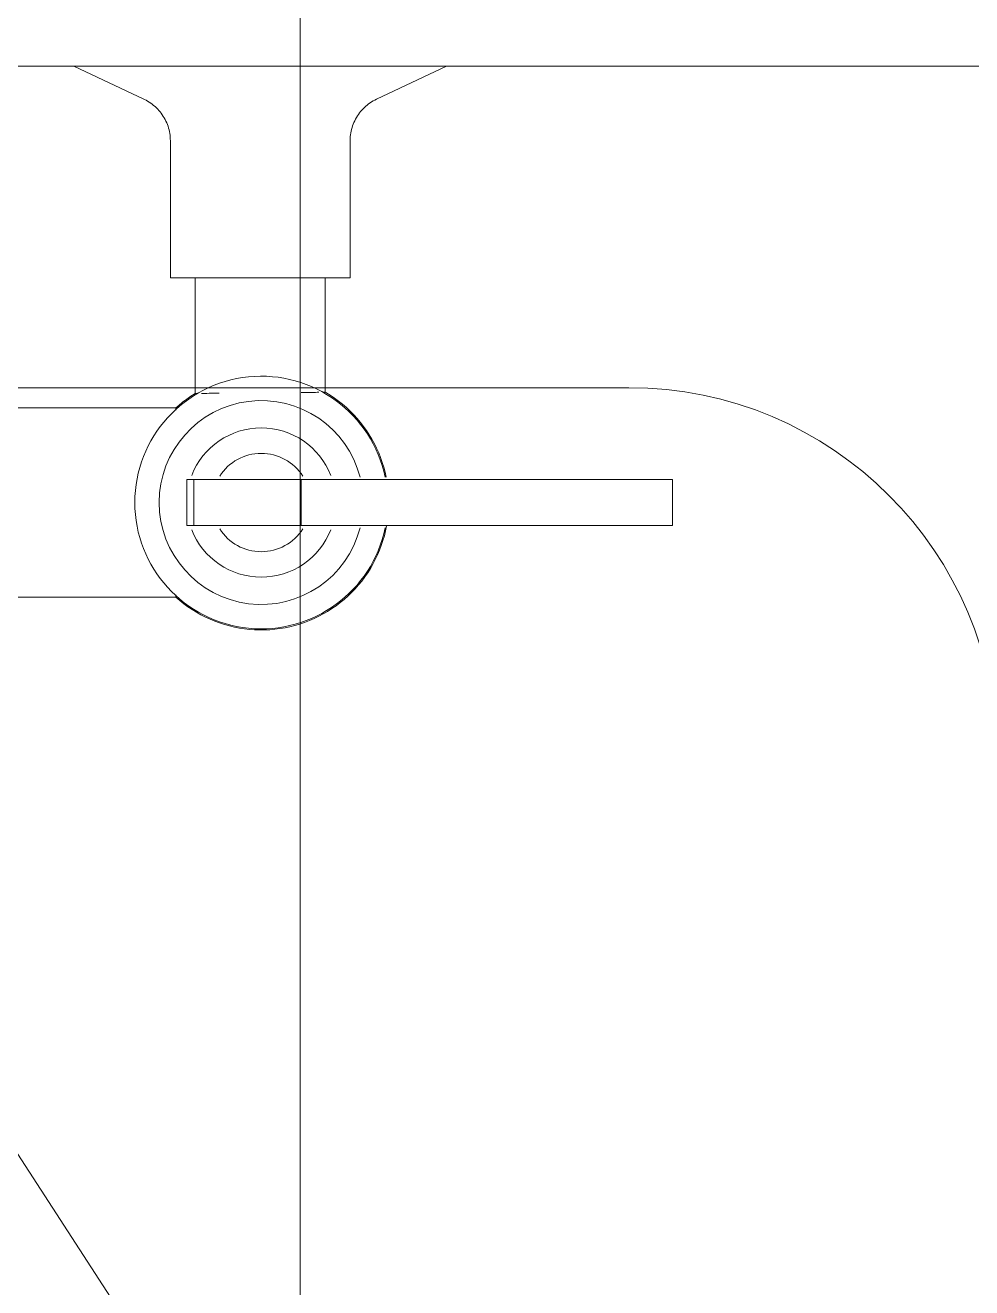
# Model space of a CAD drawing. Header units: inches. Extents: x -1548 to 1644, y -860 to 924.
# Drawn here: x -892.78 to -887.64, y 490.35 to 497.22 of the extents above; entities that cross this region are included whole.
import ezdxf

# ---------------------------------------------------------------- set-up
doc = ezdxf.new("R2010")
doc.units = ezdxf.units.IN
doc.header["$MEASUREMENT"] = 0
doc.layers.add('G-ANNO-SYMB', color=111, linetype='Continuous', lineweight=9)
doc.layers.add('P-SANR-FIXT', color=6, linetype='Continuous', lineweight=9)

# ---------------------------------------------------------------- blocks, each defined once
blk = doc.blocks.new('Sink-3 Basin - 91_ Width-1106534-L1')
at = {"layer": 'P-SANR-FIXT'}
for p, q in [((16.8677, 8.8423), (-67.1323, 8.8423)), ((-19.1323, 7.0923), (-31.1323, 7.0923))]:
    blk.add_line(p, q, dxfattribs=at)
blk.add_arc((-19.1323, 5.0923), 2, 360, 90, dxfattribs=at)
blk = doc.blocks.new('Faucet_Combo - Faucet_Combo-1106549-L1')
at = {"layer": 'P-SANR-FIXT'}
for p, q in [((2.9805, 0), (3.3621, -0.1799)), ((5.0082, 0), (2.9805, 0)), ((4.6266, -0.1799), (5.0082, 0)), ((3.5055, -0.4061), (3.5055, -1.1527)), ((4.4833, -1.1527), (4.4833, -0.4061)), ((4.4833, -1.1527), (3.5055, -1.1527)), ((3.6407, -1.1527), (3.6407, -1.7817)), ((4.348, -1.775), (4.348, -1.1527)), ((3.5361, -1.8594), (0.2883, -1.8594)), ((3.5961, -2.25), (3.6324, -2.25)), ((3.5961, -2.5), (3.5961, -2.25)), ((3.6324, -2.25), (4.2163, -2.25)), ((3.6324, -2.5), (3.6324, -2.25)), ((4.2163, -2.25), (6.2367, -2.25)), ((4.2163, -2.25), (4.2163, -2.5)), ((6.2367, -2.5), (6.2367, -2.25)), ((3.6324, -2.5), (3.5961, -2.5)), ((4.2163, -2.5), (3.6324, -2.5)), ((6.2367, -2.5), (4.2163, -2.5)), ((0.6857, -2.8906), (3.5361, -2.8906)), ((6.2814, -11.4738), (0.7632, -2.9764))]:
    blk.add_line(p, q, dxfattribs=at)
at = {"layer": 'P-SANR-FIXT', "flags": 128}
for points in [[(3.5055, -0.4061), (3.5053, -0.3961), (3.5047, -0.3861), (3.5037, -0.3761), (3.5023, -0.3662), (3.5005, -0.3564), (3.4983, -0.3466), (3.4957, -0.337), (3.4928, -0.3274), (3.4894, -0.318), (3.4857, -0.3087), (3.4816, -0.2996), (3.4772, -0.2906), (3.4724, -0.2818), (3.4673, -0.2733), (3.4618, -0.2649), (3.456, -0.2568), (3.4499, -0.2489), (3.4434, -0.2412), (3.4367, -0.2338), (3.4296, -0.2267), (3.4223, -0.2199), (3.4147, -0.2134), (3.4069, -0.2072), (3.3988, -0.2013), (3.3905, -0.1957), (3.382, -0.1905), (3.3733, -0.1856), (3.3644, -0.181), (3.3621, -0.1799)], [(4.6266, -0.1799), (4.6177, -0.1844), (4.6089, -0.1892), (4.6003, -0.1943), (4.592, -0.1998), (4.5838, -0.2056), (4.5759, -0.2118), (4.5683, -0.2182), (4.5609, -0.225), (4.5538, -0.232), (4.547, -0.2393), (4.5405, -0.2469), (4.5343, -0.2547), (4.5284, -0.2628), (4.5228, -0.2711), (4.5176, -0.2797), (4.5127, -0.2884), (4.5082, -0.2973), (4.504, -0.3064), (4.5002, -0.3156), (4.4968, -0.325), (4.4937, -0.3345), (4.491, -0.3442), (4.4888, -0.3539), (4.4869, -0.3637), (4.4854, -0.3736), (4.4843, -0.3836), (4.4836, -0.3935), (4.4833, -0.4035), (4.4833, -0.4061)], [(3.6407, -1.7817), (3.6173, -1.7965), (3.5944, -1.8123), (3.5722, -1.829), (3.5508, -1.8465), (3.5361, -1.8594)], [(4.6798, -2.2372), (4.6737, -2.2101), (4.6666, -2.1833), (4.6584, -2.1568), (4.6492, -2.1307), (4.6389, -2.1049), (4.6276, -2.0796), (4.6152, -2.0547), (4.6019, -2.0304), (4.5877, -2.0066), (4.5725, -1.9834), (4.5564, -1.9608), (4.5393, -1.9389), (4.5215, -1.9176), (4.5028, -1.8971), (4.4833, -1.8774), (4.463, -1.8585), (4.4419, -1.8404), (4.4202, -1.8232), (4.3978, -1.8068), (4.3748, -1.7913), (4.3511, -1.7768), (4.348, -1.775)], [(3.5361, -2.8906), (3.557, -2.9088), (3.5787, -2.9261), (3.6011, -2.9425), (3.6241, -2.958), (3.6477, -2.9725), (3.6719, -2.9861), (3.6966, -2.9988), (3.7218, -3.0104), (3.7474, -3.021), (3.7735, -3.0306), (3.7999, -3.0391), (3.8266, -3.0466), (3.8536, -3.053), (3.8808, -3.0583), (3.9082, -3.0625), (3.9358, -3.0656), (3.9635, -3.0677), (3.9912, -3.0686), (4.0189, -3.0684), (4.0467, -3.0671), (4.0743, -3.0646), (4.1018, -3.0611), (4.1292, -3.0565), (4.1563, -3.0508), (4.1832, -3.044), (4.2098, -3.0361), (4.2361, -3.0272), (4.262, -3.0172), (4.2875, -3.0063), (4.3125, -2.9943), (4.337, -2.9813), (4.361, -2.9673), (4.3844, -2.9524), (4.4071, -2.9366), (4.4293, -2.9198), (4.4507, -2.9022), (4.4714, -2.8838), (4.4914, -2.8645), (4.5106, -2.8445), (4.529, -2.8237), (4.5465, -2.8022), (4.5631, -2.78), (4.5789, -2.7571), (4.5937, -2.7337), (4.6076, -2.7097), (4.6204, -2.6851), (4.6324, -2.66), (4.6432, -2.6345), (4.6531, -2.6086), (4.6619, -2.5823), (4.6697, -2.5557), (4.6764, -2.5287), (4.682, -2.5016)]]:
    blk.add_lwpolyline(points, dxfattribs=at)
at = {"layer": 'P-SANR-FIXT'}
for radius, start, end in [(0.6875, 11.57084, 180), (0.555, 14.33325, 180), (0.4062, 21.32017, 158.67983), (0.2677, 32.35157, 147.64843), (0.6875, 180, 348.42916), (0.555, 180, 345.66675), (0.4062, 201.32017, 338.67983), (0.2677, 212.35157, 327.64843)]:
    blk.add_arc((4, -2.375), radius, start, end, dxfattribs=at)
for points in [[(3.6407, -1.7817), (3.6407, -1.7817), (3.6436, -1.7817), (3.6493, -1.7816)], [(3.6749, -1.7812), (3.6862, -1.7811), (3.7139, -1.7807), (3.7508, -1.7802), (3.7711, -1.7799)], [(4.2176, -1.7757), (4.2379, -1.7756), (4.2748, -1.7754), (4.3026, -1.7752), (4.3138, -1.7752)], [(4.3394, -1.7751), (4.3451, -1.775), (4.348, -1.775), (4.348, -1.775)], [(3.5361, -1.8594), (3.5361, -1.8594), (3.536, -1.8636), (3.536, -1.8719)], [(3.536, -2.8781), (3.536, -2.8864), (3.5361, -2.8906), (3.5361, -2.8906)]]:
    blk.add_open_spline(points, degree=3, dxfattribs=at)

msp = doc.modelspace()

# ---------------------------------------------------------------- linework, layer by layer
at = {"layer": 'G-ANNO-SYMB'}
msp.add_line((-891.28888, 454.99252), (-891.28888, 721.74026), dxfattribs=at)

# ---------------------------------------------------------------- block references
at = {"layer": 'P-SANR-FIXT'}
for name, p in [('Sink-3 Basin - 91_ Width-1106534-L1', (-870.36769, 488.15766)), ('Faucet_Combo - Faucet_Combo-1106549-L1', (-895.5, 497))]:
    msp.add_blockref(name, p, dxfattribs=at)

doc.saveas('drawing.dxf')
